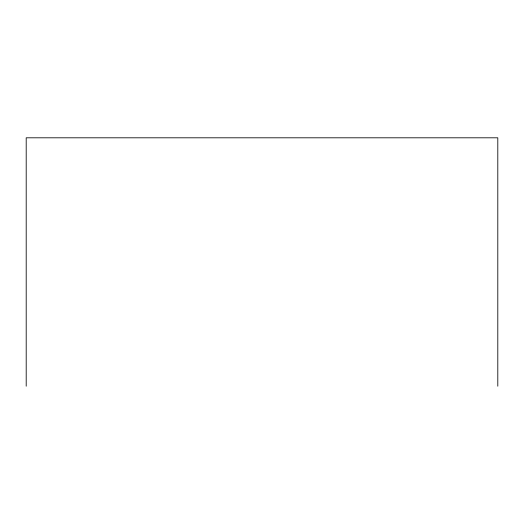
<?xml version="1.0" encoding="UTF-8"?>
<svg xmlns="http://www.w3.org/2000/svg" width="524" height="524" viewBox="0 0 524 524"><rect width="100%" height="100%" fill="white"/><g stroke="black" fill="none" stroke-linecap="round" stroke-linejoin="round"><path stroke-width="0.79" d="M497.8 386.195L497.8 137.805L26.2 137.805L26.2 386.195"/></g></svg>
